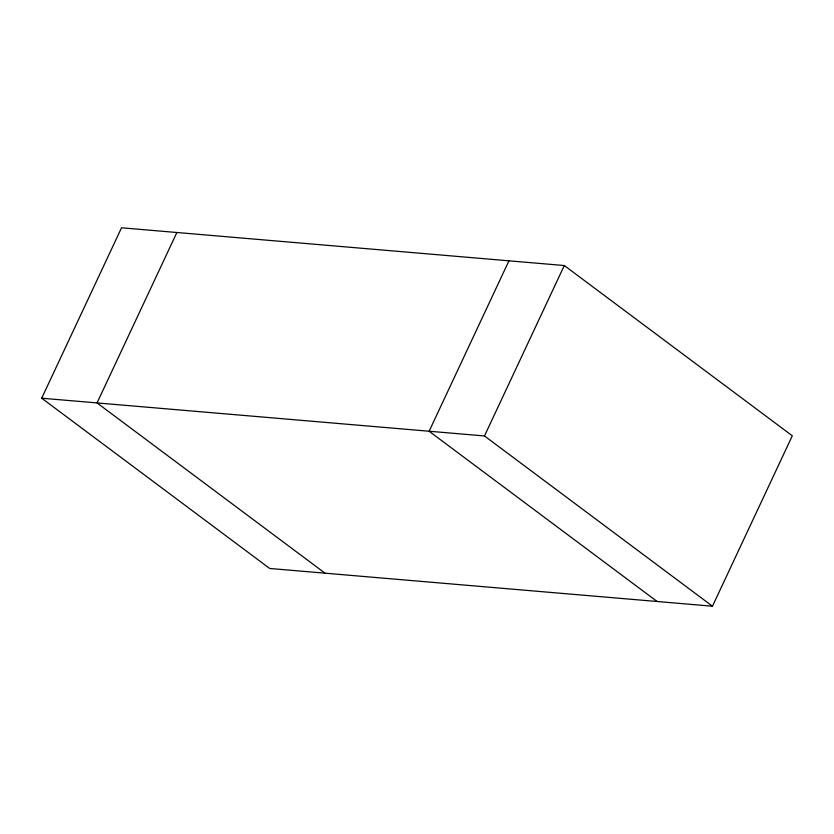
<?xml version="1.0" encoding="UTF-8"?>
<svg xmlns="http://www.w3.org/2000/svg" width="834" height="834" viewBox="0 0 834 834"><rect width="100%" height="100%" fill="white"/><g stroke="black" fill="none" stroke-linecap="round" stroke-linejoin="round"><path stroke-width="1.25" d="M41.7 398.204L121.535 227.786L564.305 265.535L792.3 435.796L712.465 606.214L269.695 568.465L41.7 398.204L484.471 435.953L712.465 606.214M176.881 232.498L97.046 402.926L325.041 573.187M508.959 260.813L429.124 431.241L657.119 601.502M484.471 435.953L564.305 265.535"/></g></svg>
